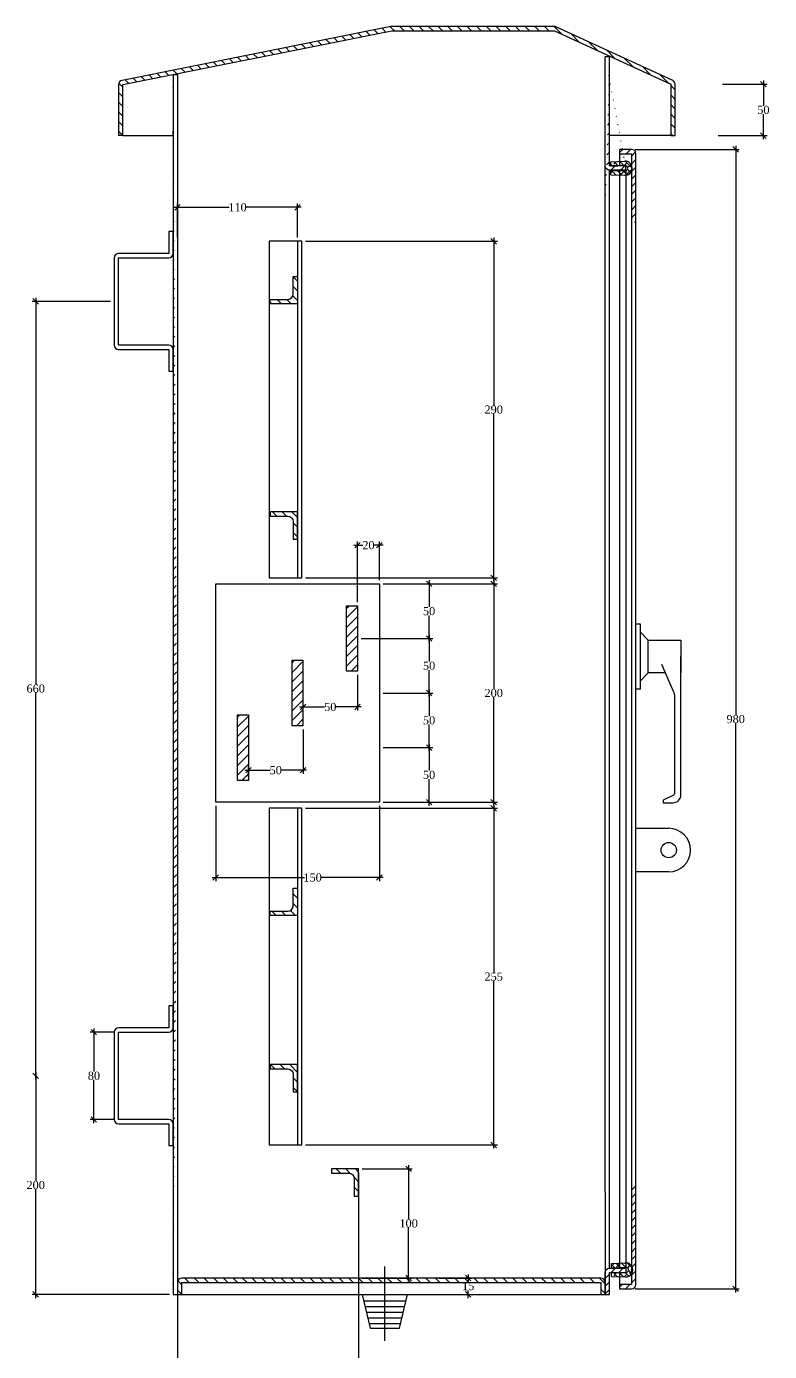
# Model space of a CAD drawing. Header units: inches. Extents: x -246336 to 136055, y -106871 to 69513.
# Drawn here: x -60429 to -58387, y -23967 to -20325 of the extents above; entities that cross this region are included whole.
import ezdxf

# ---------------------------------------------------------------- set-up
doc = ezdxf.new("R2010")
doc.units = ezdxf.units.IN
doc.header["$MEASUREMENT"] = 0
doc.styles.add('CAO22', font='VNTIME_0.TTF', dxfattribs={"height": 22.3})
doc.styles.get("Standard").update_dxf_attribs({"font": 'VNTIME_0.TTF', "height": 86})
doc.dimstyles.get("Standard").update_dxf_attribs({"dimtxt": 0.18, "dimasz": 15, "dimexe": 10, "dimexo": 10, "dimgap": 0.09, "dimtad": 0, "dimtih": 1, "dimtoh": 1, "dimdec": 0, "dimzin": 0, "dimdsep": 32, "dimtxsty": 'Standard', "dimblk": 'OBLIQUE', "dimcen": 15, "dimdle": 10, "dimclrd": 3, "dimclre": 3, "dimclrt": 3, "dimadec": 0, "dimazin": 0, "dimtfac": 1, "dimtdec": 0, "dimtofl": 0, "dimtmove": 0, "dimatfit": 3, "dimldrblk": 'OPEN30', "dimfxl": 1, "dimtolj": 1, "dimtzin": 0, "dimlwd": 0, "dimlwe": 0, "dimarcsym": 0})
pattern_1 = [(45, (-67135.914, -26222.404), (-13.258252, 13.258252), [])]
pattern_2 = [(135, (-67135.914, -26222.404), (-13.258252, -13.258252), [])]
pattern_3 = [(45, (-77783.587, -26610.473), (-10.606602, 10.606602), [])]
pattern_4 = [(135, (-77783.587, -26610.473), (-7.954951, -7.954951), []), (225, (-77783.587, -26610.473), (-7.954951, -23.864854), [28.125, -16.875])]

# ---------------------------------------------------------------- blocks, each defined once
blk = doc.blocks.new('_OBLIQUE')
at = {"color": 0, "linetype": 'ByBlock'}
blk.add_line((-0.5, -0.5), (0.5, 0.5), dxfattribs=at)
blk = doc.blocks.new('*D346')
at = {"color": 3}
for p, q in [((-58755.9, -20663), (-58469.8, -20663)), ((-58479.8, -20653), (-58479.8, -22217.4)), ((-58479.8, -23805), (-58479.8, -22240.6)), ((-58755.9, -23795), (-58469.8, -23795))]:
    blk.add_line(p, q, dxfattribs=at)
at = {"layer": 'Defpoints', "color": 0}
for p in [(-58765.9, -20663), (-58765.9, -23795), (-58479.8, -23795)]:
    blk.add_point(p, dxfattribs=at)
at = {"color": 3, "xscale": 15, "yscale": 15, "zscale": 15}
for p, rotation in [((-58479.8, -20663), 90), ((-58479.8, -23795), 270)]:
    blk.add_blockref('_OBLIQUE', p, dxfattribs=dict(at, rotation=rotation))
at = {"color": 3, "insert": (-58479.8, -22229), "char_height": 22.3, "attachment_point": 5, "style": 'CAO22'}
blk.add_mtext('\\A1;980', dxfattribs=at)
blk = doc.blocks.new('_Open30')
at = {"color": 0, "linetype": 'ByBlock', "lineweight": -2}
for p, q in [((-1, 0.27), (0, 0)), ((0, 0), (-1, -0.27)), ((0, 0), (-1, 0))]:
    blk.add_line(p, q, dxfattribs=at)
blk = doc.blocks.new('*D347')
at = {"color": 3}
for p, q in [((-59145, -22464.1), (-59145, -22925)), ((-59662.3, -22474.1), (-59135, -22474.1)), ((-59145, -23409.3), (-59145, -22948.4)), ((-59662.3, -23399.3), (-59135, -23399.3))]:
    blk.add_line(p, q, dxfattribs=at)
at = {"layer": 'Defpoints', "color": 0}
for p in [(-59672.3, -22474.1), (-59672.3, -23399.3), (-59145, -23399.3)]:
    blk.add_point(p, dxfattribs=at)
at = {"color": 3, "xscale": 15, "yscale": 15, "zscale": 15}
for p, rotation in [((-59145, -22474.1), 90), ((-59145, -23399.3), 270)]:
    blk.add_blockref('_OBLIQUE', p, dxfattribs=dict(at, rotation=rotation))
at = {"color": 3, "insert": (-59145, -22936.7), "char_height": 22.3, "attachment_point": 5, "style": 'CAO22'}
blk.add_mtext('\\A1;255', dxfattribs=at)
blk = doc.blocks.new('*D348')
at = {"color": 3}
for p, q in [((-60198.3, -21080.8), (-60414.2, -21080.8)), ((-60404.2, -21070.8), (-60404.2, -22133.4)), ((-60404.2, -23219.2), (-60404.2, -22156.6))]:
    blk.add_line(p, q, dxfattribs=at)
at = {"layer": 'Defpoints', "color": 0}
for p in [(-60188.3, -21080.8), (-60404.2, -23209.2), (-60404.2, -23209.2)]:
    blk.add_point(p, dxfattribs=at)
at = {"color": 3, "xscale": 15, "yscale": 15, "zscale": 15}
for p, rotation in [((-60404.2, -21080.8), 90), ((-60404.2, -23209.2), 270)]:
    blk.add_blockref('_OBLIQUE', p, dxfattribs=dict(at, rotation=rotation))
at = {"color": 3, "insert": (-60404.2, -22145), "char_height": 22.3, "attachment_point": 5, "style": 'CAO22'}
blk.add_mtext('\\A1;660', dxfattribs=at)
blk = doc.blocks.new('*D372')
at = {"color": 3}
for p, q in [((-60014.3, -23475), (-60014.3, -24103.4)), ((-59516.3, -23475), (-59516.3, -24103.4)), ((-60024.3, -24093.4), (-59788, -24093.4)), ((-59506.3, -24093.4), (-59742.7, -24093.4))]:
    blk.add_line(p, q, dxfattribs=at)
at = {"layer": 'Defpoints', "color": 0}
for p in [(-60014.3, -23465), (-59516.3, -23465), (-60014.3, -24093.4)]:
    blk.add_point(p, dxfattribs=at)
at = {"color": 3, "xscale": 15, "yscale": 15, "zscale": 15, "rotation": 180}
blk.add_blockref('_OBLIQUE', (-60014.3, -24093.4), dxfattribs=at)
at = {"color": 3, "xscale": 15, "yscale": 15, "zscale": 15}
blk.add_blockref('_OBLIQUE', (-59516.3, -24093.4), dxfattribs=at)
at = {"color": 3, "insert": (-59765.3, -24093.4), "char_height": 22.3, "attachment_point": 5, "style": 'CAO22'}
blk.add_mtext('\\A1;140', dxfattribs=at)
blk = doc.blocks.new('*D373')
at = {"color": 3}
for p, q in [((-60404.2, -23199.2), (-60404.2, -23498.1)), ((-60404.2, -23820), (-60404.2, -23521.1)), ((-60036.3, -23810), (-60414.2, -23810))]:
    blk.add_line(p, q, dxfattribs=at)
at = {"layer": 'Defpoints', "color": 0}
for p in [(-60404.2, -23209.2), (-60404.2, -23209.2), (-60026.3, -23810)]:
    blk.add_point(p, dxfattribs=at)
at = {"color": 3, "xscale": 15, "yscale": 15, "zscale": 15}
for p, rotation in [((-60404.2, -23209.2), 90), ((-60404.2, -23810), 270)]:
    blk.add_blockref('_OBLIQUE', p, dxfattribs=dict(at, rotation=rotation))
at = {"color": 3, "insert": (-60404.2, -23509.6), "char_height": 22.3, "attachment_point": 5, "style": 'CAO22'}
blk.add_mtext('\\A1;200', dxfattribs=at)
blk = doc.blocks.new('*D374')
at = {"color": 3}
for p, q in [((-60244.1, -23079.2), (-60244.1, -23197.7)), ((-60186.3, -23089.2), (-60254.1, -23089.2)), ((-60244.1, -23339.2), (-60244.1, -23220.6)), ((-60186.3, -23329.2), (-60254.1, -23329.2))]:
    blk.add_line(p, q, dxfattribs=at)
at = {"layer": 'Defpoints', "color": 0}
for p in [(-60176.3, -23089.2), (-60244.1, -23329.2), (-60176.3, -23329.2)]:
    blk.add_point(p, dxfattribs=at)
at = {"color": 3, "xscale": 15, "yscale": 15, "zscale": 15}
for p, rotation in [((-60244.1, -23089.2), 90), ((-60244.1, -23329.2), 270)]:
    blk.add_blockref('_OBLIQUE', p, dxfattribs=dict(at, rotation=rotation))
at = {"color": 3, "insert": (-60244.1, -23209.2), "char_height": 22.3, "attachment_point": 5, "style": 'CAO22'}
blk.add_mtext('\\A1;80', dxfattribs=at)
blk = doc.blocks.new('*D375')
at = {"color": 3}
for p, q in [((-59506.3, -23465), (-59368.9, -23465)), ((-59378.9, -23455), (-59378.9, -23603.5)), ((-59378.9, -23775), (-59378.9, -23626.5)), ((-59506.3, -23765), (-59368.9, -23765))]:
    blk.add_line(p, q, dxfattribs=at)
at = {"layer": 'Defpoints', "color": 0}
for p in [(-59516.3, -23465), (-59516.3, -23765), (-59378.9, -23765)]:
    blk.add_point(p, dxfattribs=at)
at = {"color": 3, "xscale": 15, "yscale": 15, "zscale": 15}
for p, rotation in [((-59378.9, -23465), 90), ((-59378.9, -23765), 270)]:
    blk.add_blockref('_OBLIQUE', p, dxfattribs=dict(at, rotation=rotation))
at = {"color": 3, "insert": (-59378.9, -23615), "char_height": 22.3, "attachment_point": 5, "style": 'CAO22'}
blk.add_mtext('\\A1;100', dxfattribs=at)
blk = doc.blocks.new('*D376')
at = {"color": 3}
for p, q in [((-59295.5, -23765), (-59205.1, -23765)), ((-59215.1, -23755), (-59215.1, -23775.8)), ((-59295.5, -23810), (-59205.1, -23810)), ((-59215.1, -23820), (-59215.1, -23799.2))]:
    blk.add_line(p, q, dxfattribs=at)
at = {"layer": 'Defpoints', "color": 0}
for p in [(-59305.5, -23765), (-59215.1, -23765), (-59305.5, -23810)]:
    blk.add_point(p, dxfattribs=at)
at = {"color": 3, "xscale": 15, "yscale": 15, "zscale": 15}
for p, rotation in [((-59215.1, -23765), 90), ((-59215.1, -23810), 270)]:
    blk.add_blockref('_OBLIQUE', p, dxfattribs=dict(at, rotation=rotation))
at = {"color": 3, "insert": (-59215.1, -23787.5), "char_height": 22.3, "attachment_point": 5, "style": 'CAO22'}
blk.add_mtext('\\A1;15', dxfattribs=at)
blk = doc.blocks.new('*D385')
at = {"color": 3}
for p, q in [((-58516.3, -20484), (-58393.6, -20484)), ((-58403.6, -20474), (-58403.6, -20543)), ((-58403.6, -20635.4), (-58403.6, -20566.4)), ((-58528.3, -20625.4), (-58393.6, -20625.4))]:
    blk.add_line(p, q, dxfattribs=at)
at = {"layer": 'Defpoints', "color": 0}
for p in [(-58526.3, -20484), (-58538.3, -20625.4), (-58403.6, -20625.4)]:
    blk.add_point(p, dxfattribs=at)
at = {"color": 3, "xscale": 15, "yscale": 15, "zscale": 15}
for p, rotation in [((-58403.6, -20484), 90), ((-58403.6, -20625.4), 270)]:
    blk.add_blockref('_OBLIQUE', p, dxfattribs=dict(at, rotation=rotation))
at = {"color": 3, "insert": (-58403.6, -20554.7), "char_height": 22.3, "attachment_point": 5, "style": 'CAO22'}
blk.add_mtext('\\A1;50', dxfattribs=at)
blk = doc.blocks.new('*D389')
at = {"color": 3}
for p, q in [((-59529.3, -21751), (-59505, -21751)), ((-59519.3, -21907.3), (-59519.3, -21741)), ((-59449.3, -21751), (-59473.6, -21751)), ((-59459.3, -21847.3), (-59459.3, -21741))]:
    blk.add_line(p, q, dxfattribs=at)
at = {"layer": 'Defpoints', "color": 0}
for p in [(-59459.3, -21751), (-59459.3, -21857.3), (-59519.3, -21917.3)]:
    blk.add_point(p, dxfattribs=at)
at = {"color": 3, "xscale": 15, "yscale": 15, "zscale": 15, "rotation": 180}
blk.add_blockref('_OBLIQUE', (-59519.3, -21751), dxfattribs=at)
at = {"color": 3, "xscale": 15, "yscale": 15, "zscale": 15}
blk.add_blockref('_OBLIQUE', (-59459.3, -21751), dxfattribs=at)
at = {"color": 3, "insert": (-59489.3, -21751), "char_height": 22.3, "attachment_point": 5, "style": 'CAO22'}
blk.add_mtext('\\A1;20', dxfattribs=at)
blk = doc.blocks.new('*D390')
at = {"color": 3}
for p, q in [((-59662.3, -20915.7), (-59135, -20915.7)), ((-59145, -20905.7), (-59145, -21366.7)), ((-59145, -21850.9), (-59145, -21389.9)), ((-59662.3, -21840.9), (-59135, -21840.9))]:
    blk.add_line(p, q, dxfattribs=at)
at = {"layer": 'Defpoints', "color": 0}
for p in [(-59672.3, -20915.7), (-59672.3, -21840.9), (-59145, -21840.9)]:
    blk.add_point(p, dxfattribs=at)
at = {"color": 3, "xscale": 15, "yscale": 15, "zscale": 15}
for p, rotation in [((-59145, -20915.7), 90), ((-59145, -21840.9), 270)]:
    blk.add_blockref('_OBLIQUE', p, dxfattribs=dict(at, rotation=rotation))
at = {"color": 3, "insert": (-59145, -21378.3), "char_height": 22.3, "attachment_point": 5, "style": 'CAO22'}
blk.add_mtext('\\A1;290', dxfattribs=at)
blk = doc.blocks.new('*D392')
at = {"color": 3}
for p, q in [((-59322.7, -22147.3), (-59322.7, -22220.6)), ((-59322.7, -22317.3), (-59322.7, -22244)), ((-59449.3, -22307.3), (-59312.7, -22307.3))]:
    blk.add_line(p, q, dxfattribs=at)
at = {"layer": 'Defpoints', "color": 0}
for p in [(-59322.7, -22157.3), (-59322.7, -22157.3), (-59459.3, -22307.3)]:
    blk.add_point(p, dxfattribs=at)
at = {"color": 3, "xscale": 15, "yscale": 15, "zscale": 15}
for p, rotation in [((-59322.7, -22157.3), 90), ((-59322.7, -22307.3), 270)]:
    blk.add_blockref('_OBLIQUE', p, dxfattribs=dict(at, rotation=rotation))
at = {"color": 3, "insert": (-59322.7, -22232.3), "char_height": 22.3, "attachment_point": 5, "style": 'CAO22'}
blk.add_mtext('\\A1;50', dxfattribs=at)
blk = doc.blocks.new('*D393')
at = {"color": 3}
for p, q in [((-59322.7, -22297.3), (-59322.7, -22370.6)), ((-59322.7, -22467.3), (-59322.7, -22394)), ((-59449.3, -22457.3), (-59312.7, -22457.3))]:
    blk.add_line(p, q, dxfattribs=at)
at = {"layer": 'Defpoints', "color": 0}
for p in [(-59322.7, -22307.3), (-59322.7, -22307.3), (-59459.3, -22457.3)]:
    blk.add_point(p, dxfattribs=at)
at = {"color": 3, "xscale": 15, "yscale": 15, "zscale": 15}
for p, rotation in [((-59322.7, -22307.3), 90), ((-59322.7, -22457.3), 270)]:
    blk.add_blockref('_OBLIQUE', p, dxfattribs=dict(at, rotation=rotation))
at = {"color": 3, "insert": (-59322.7, -22382.3), "char_height": 22.3, "attachment_point": 5, "style": 'CAO22'}
blk.add_mtext('\\A1;50', dxfattribs=at)
blk = doc.blocks.new('*D394')
at = {"color": 3}
for p, q in [((-59669.3, -22257.3), (-59669.3, -22379.4)), ((-59829.3, -22369.4), (-59760, -22369.4)), ((-59819.3, -22387.3), (-59819.3, -22359.4)), ((-59659.3, -22369.4), (-59728.7, -22369.4))]:
    blk.add_line(p, q, dxfattribs=at)
at = {"layer": 'Defpoints', "color": 0}
for p in [(-59669.3, -22247.3), (-59669.3, -22369.4), (-59819.3, -22397.3)]:
    blk.add_point(p, dxfattribs=at)
at = {"color": 3, "xscale": 15, "yscale": 15, "zscale": 15, "rotation": 180}
blk.add_blockref('_OBLIQUE', (-59819.3, -22369.4), dxfattribs=at)
at = {"color": 3, "xscale": 15, "yscale": 15, "zscale": 15}
blk.add_blockref('_OBLIQUE', (-59669.3, -22369.4), dxfattribs=at)
at = {"color": 3, "insert": (-59744.3, -22369.4), "char_height": 22.3, "attachment_point": 5, "style": 'CAO22'}
blk.add_mtext('\\A1;50', dxfattribs=at)
blk = doc.blocks.new('*D395')
at = {"color": 3}
for p, q in [((-59145, -21847.3), (-59145, -22145.8)), ((-59449.3, -21857.3), (-59135, -21857.3)), ((-59145, -22467.3), (-59145, -22168.8)), ((-59449.3, -22457.3), (-59135, -22457.3))]:
    blk.add_line(p, q, dxfattribs=at)
at = {"layer": 'Defpoints', "color": 0}
for p in [(-59459.3, -21857.3), (-59459.3, -22457.3), (-59145, -22457.3)]:
    blk.add_point(p, dxfattribs=at)
at = {"color": 3, "xscale": 15, "yscale": 15, "zscale": 15}
for p, rotation in [((-59145, -21857.3), 90), ((-59145, -22457.3), 270)]:
    blk.add_blockref('_OBLIQUE', p, dxfattribs=dict(at, rotation=rotation))
at = {"color": 3, "insert": (-59145, -22157.3), "char_height": 22.3, "attachment_point": 5, "style": 'CAO22'}
blk.add_mtext('\\A1;200', dxfattribs=at)
blk = doc.blocks.new('*D396')
at = {"color": 3}
for p, q in [((-59909.3, -22467.3), (-59909.3, -22674.3)), ((-59459.3, -22467.3), (-59459.3, -22674.3)), ((-59919.3, -22664.3), (-59665.6, -22664.3)), ((-59449.3, -22664.3), (-59620.3, -22664.3))]:
    blk.add_line(p, q, dxfattribs=at)
at = {"layer": 'Defpoints', "color": 0}
for p in [(-59909.3, -22457.3), (-59459.3, -22457.3), (-59459.3, -22664.3)]:
    blk.add_point(p, dxfattribs=at)
at = {"color": 3, "xscale": 15, "yscale": 15, "zscale": 15, "rotation": 180}
blk.add_blockref('_OBLIQUE', (-59909.3, -22664.3), dxfattribs=at)
at = {"color": 3, "xscale": 15, "yscale": 15, "zscale": 15}
blk.add_blockref('_OBLIQUE', (-59459.3, -22664.3), dxfattribs=at)
at = {"color": 3, "insert": (-59642.9, -22664.3), "char_height": 22.3, "attachment_point": 5, "style": 'CAO22'}
blk.add_mtext('\\A1;150', dxfattribs=at)
blk = doc.blocks.new('*D397')
at = {"color": 3}
for p, q in [((-59519.3, -22107.3), (-59519.3, -22205.6)), ((-59679.3, -22195.6), (-59610, -22195.6)), ((-59669.3, -22245.8), (-59669.3, -22185.6)), ((-59509.3, -22195.6), (-59578.7, -22195.6))]:
    blk.add_line(p, q, dxfattribs=at)
at = {"layer": 'Defpoints', "color": 0}
for p in [(-59519.3, -22097.3), (-59519.3, -22195.6), (-59669.3, -22255.8)]:
    blk.add_point(p, dxfattribs=at)
at = {"color": 3, "xscale": 15, "yscale": 15, "zscale": 15, "rotation": 180}
blk.add_blockref('_OBLIQUE', (-59669.3, -22195.6), dxfattribs=at)
at = {"color": 3, "xscale": 15, "yscale": 15, "zscale": 15}
blk.add_blockref('_OBLIQUE', (-59519.3, -22195.6), dxfattribs=at)
at = {"color": 3, "insert": (-59594.3, -22195.6), "char_height": 22.3, "attachment_point": 5, "style": 'CAO22'}
blk.add_mtext('\\A1;50', dxfattribs=at)
blk = doc.blocks.new('*D398')
at = {"color": 3}
for p, q in [((-59322.7, -21847.3), (-59322.7, -21920.6)), ((-59449.3, -21857.3), (-59312.7, -21857.3)), ((-59322.7, -22017.3), (-59322.7, -21944)), ((-59509.3, -22007.3), (-59312.7, -22007.3))]:
    blk.add_line(p, q, dxfattribs=at)
at = {"layer": 'Defpoints', "color": 0}
for p in [(-59459.3, -21857.3), (-59519.3, -22007.3), (-59322.7, -22007.3)]:
    blk.add_point(p, dxfattribs=at)
at = {"color": 3, "xscale": 15, "yscale": 15, "zscale": 15}
for p, rotation in [((-59322.7, -21857.3), 90), ((-59322.7, -22007.3), 270)]:
    blk.add_blockref('_OBLIQUE', p, dxfattribs=dict(at, rotation=rotation))
at = {"color": 3, "insert": (-59322.7, -21932.3), "char_height": 22.3, "attachment_point": 5, "style": 'CAO22'}
blk.add_mtext('\\A1;50', dxfattribs=at)
blk = doc.blocks.new('*D399')
at = {"color": 3}
for p, q in [((-59322.7, -21997.3), (-59322.7, -22070.6)), ((-59322.7, -22167.3), (-59322.7, -22094)), ((-59449.3, -22157.3), (-59312.7, -22157.3))]:
    blk.add_line(p, q, dxfattribs=at)
at = {"layer": 'Defpoints', "color": 0}
for p in [(-59322.7, -22007.3), (-59322.7, -22007.3), (-59459.3, -22157.3)]:
    blk.add_point(p, dxfattribs=at)
at = {"color": 3, "xscale": 15, "yscale": 15, "zscale": 15}
for p, rotation in [((-59322.7, -22007.3), 90), ((-59322.7, -22157.3), 270)]:
    blk.add_blockref('_OBLIQUE', p, dxfattribs=dict(at, rotation=rotation))
at = {"color": 3, "insert": (-59322.7, -22082.3), "char_height": 22.3, "attachment_point": 5, "style": 'CAO22'}
blk.add_mtext('\\A1;50', dxfattribs=at)
blk = doc.blocks.new('*D400')
at = {"color": 3}
for p, q in [((-60024.3, -20822.3), (-59872, -20822.3)), ((-60014.3, -20905.7), (-60014.3, -20812.3)), ((-59674.3, -20822.3), (-59826.7, -20822.3)), ((-59684.3, -20905.7), (-59684.3, -20812.3))]:
    blk.add_line(p, q, dxfattribs=at)
at = {"layer": 'Defpoints', "color": 0}
for p in [(-60014.3, -20822.3), (-60014.3, -20915.7), (-59684.3, -20915.7)]:
    blk.add_point(p, dxfattribs=at)
at = {"color": 3, "xscale": 15, "yscale": 15, "zscale": 15, "rotation": 180}
blk.add_blockref('_OBLIQUE', (-60014.3, -20822.3), dxfattribs=at)
at = {"color": 3, "xscale": 15, "yscale": 15, "zscale": 15}
blk.add_blockref('_OBLIQUE', (-59684.3, -20822.3), dxfattribs=at)
at = {"color": 3, "insert": (-59849.3, -20822.3), "char_height": 22.3, "attachment_point": 5, "style": 'CAO22'}
blk.add_mtext('\\A1;110', dxfattribs=at)

msp = doc.modelspace()

# ---------------------------------------------------------------- hatches: boundary and pattern name
h = msp.add_hatch()
h.set_pattern_fill('ANSI31', color=256, scale=150, angle=90, style=0)
h.set_pattern_definition(pattern_2)
edge = h.paths.add_edge_path()
edge.add_line((-58658.34, -20625.387), (-58646.34, -20625.387))
edge.add_line((-58646.34, -20625.387), (-58646.34, -20484.036))
edge.add_arc((-58658.34, -20484.036), 12, 0, 71.565051)
edge.add_line((-58654.545, -20472.652), (-58974.493, -20326.003))
edge.add_arc((-58978.287, -20337.387), 12, 71.565051, 90)
edge.add_line((-58978.287, -20325.387), (-59425.152, -20325.387))
edge.add_arc((-59425.152, -20337.387), 12, 90, 101.309932)
edge.add_line((-59427.505, -20325.62), (-60166.693, -20473.458))
edge.add_arc((-60164.34, -20485.225), 12, 101.309932, 180)
edge.add_line((-60176.34, -20485.225), (-60176.34, -20625.387))
edge.add_line((-60176.34, -20625.387), (-60164.34, -20625.387))
edge.add_line((-60164.34, -20625.387), (-60164.34, -20485.225))
edge.add_line((-60164.34, -20485.225), (-59472.257, -20346.808))
edge.add_line((-59472.257, -20346.808), (-59425.152, -20337.387))
edge.add_line((-59425.152, -20337.387), (-59111.042, -20337.387))
edge.add_line((-59111.042, -20337.387), (-58978.287, -20337.387))
edge.add_line((-58978.287, -20337.387), (-58658.34, -20484.036))
edge.add_line((-58658.34, -20484.036), (-58658.34, -20625.387))
h = msp.add_hatch()
h.set_pattern_fill('ANSI31', color=256, scale=150, style=0)
h.set_pattern_definition(pattern_1)
edge = h.paths.add_edge_path()
edge.add_line((-58781.34, -20720.01), (-58826.34, -20720.01))
edge.add_arc((-58826.34, -20708.01), 12, 180, 270, ccw=False)
edge.add_line((-58838.34, -20708.01), (-58838.34, -20408.406))
edge.add_line((-58781.34, -20708.01), (-58826.34, -20708.01))
edge.add_line((-58826.34, -20708.01), (-58826.34, -20408.406))
edge.add_line((-58838.34, -20840.863), (-58838.34, -20408.406))
h = msp.add_hatch()
h.set_pattern_fill('ANSI31', color=256, scale=150, style=0)
h.set_pattern_definition(pattern_1)
edge = h.paths.add_edge_path()
edge.add_line((-60014.34, -20457.625), (-60014.34, -22439.111))
edge.add_line((-60026.34, -20457.625), (-60026.34, -23810.01))
edge.add_line((-60014.34, -22439.111), (-60014.34, -23524.296))
edge.add_line((-60014.34, -23524.296), (-60014.34, -23810.01))
at = {"linetype": 'Continuous'}
h = msp.add_hatch(dxfattribs=at)
h.set_pattern_fill('ANSI31', color=256, scale=120, style=0)
h.set_pattern_definition(pattern_3)
edge = h.paths.add_edge_path()
edge.add_line((-58753.866, -20864.727), (-58753.866, -20675.01))
edge.add_arc((-58765.866, -20675.01), 12, 0, 90)
edge.add_line((-58765.866, -20663.01), (-58798.866, -20663.01))
edge.add_line((-58798.866, -20663.01), (-58798.866, -20675.01))
edge.add_line((-58798.866, -20675.01), (-58765.866, -20675.01))
edge.add_line((-58765.866, -20675.01), (-58765.866, -20861.693))
h = msp.add_hatch(dxfattribs=at)
h.set_pattern_fill('ANSI38', color=256, scale=90, angle=90, style=0)
h.set_pattern_definition(pattern_4)
h.paths.add_polyline_path([(-58823.129, -20732.86), (-58784.805, -20734.354, 1.03975104), (-58784.805, -20695.384), (-58823.129, -20696.878), (-58822.661, -20708.869), (-58784.337, -20707.375, -1.03975104), (-58784.337, -20722.364), (-58822.661, -20720.869)])
h = msp.add_hatch()
h.set_pattern_fill('ANSI31', color=256, scale=150, angle=90, style=0)
h.set_pattern_definition(pattern_2)
edge = h.paths.add_edge_path()
edge.add_line((-59696.34, -21012.459), (-59684.34, -21012.459))
edge.add_line((-59684.34, -21012.459), (-59684.34, -21087.459))
edge.add_line((-59684.34, -21087.459), (-59759.34, -21087.459))
edge.add_line((-59759.34, -21087.459), (-59759.34, -21075.459))
edge.add_line((-59759.34, -21075.459), (-59711.34, -21075.459))
edge.add_arc((-59711.34, -21060.459), 15, 270, 360)
edge.add_line((-59696.34, -21060.459), (-59696.34, -21012.459))
h = msp.add_hatch()
h.set_pattern_fill('ANSI31', color=256, scale=150, angle=90, style=0)
h.set_pattern_definition([(135, (-67135.914, -26129.076), (-13.258252, -13.258252), [])])
edge = h.paths.add_edge_path()
edge.add_line((-59696.34, -21733.993), (-59684.34, -21733.993))
edge.add_line((-59684.34, -21733.993), (-59684.34, -21658.993))
edge.add_line((-59684.34, -21658.993), (-59759.34, -21658.993))
edge.add_line((-59759.34, -21658.993), (-59759.34, -21670.993))
edge.add_line((-59759.34, -21670.993), (-59711.34, -21670.993))
edge.add_arc((-59711.34, -21685.993), 15, 0, 90, ccw=False)
edge.add_line((-59696.34, -21685.993), (-59696.34, -21733.993))
h = msp.add_hatch()
h.set_pattern_fill('ANSI31', color=256, scale=150, style=0)
h.set_pattern_definition(pattern_1)
h.paths.add_polyline_path([(-59549.34, -21917.321), (-59519.34, -21917.321), (-59519.34, -22097.321), (-59549.34, -22097.321)])
h.paths.add_polyline_path([(-59699.34, -22067.321), (-59669.34, -22067.321), (-59669.34, -22247.321), (-59699.34, -22247.321)])
h.paths.add_polyline_path([(-59849.34, -22217.321), (-59819.34, -22217.321), (-59819.34, -22397.321), (-59849.34, -22397.321)])
h = msp.add_hatch()
h.set_pattern_fill('ANSI31', color=256, scale=150, angle=90, style=0)
h.set_pattern_definition([(135, (-67135.914, -26353.818), (-13.258252, -13.258252), [])])
edge = h.paths.add_edge_path()
edge.add_line((-59696.34, -22693.587), (-59684.34, -22693.587))
edge.add_line((-59684.34, -22693.587), (-59684.34, -22768.587))
edge.add_line((-59684.34, -22768.587), (-59759.34, -22768.587))
edge.add_line((-59759.34, -22768.587), (-59759.34, -22756.587))
edge.add_line((-59759.34, -22756.587), (-59711.34, -22756.587))
edge.add_arc((-59711.34, -22741.587), 15, 270, 360)
edge.add_line((-59696.34, -22741.587), (-59696.34, -22693.587))
h = msp.add_hatch()
h.set_pattern_fill('ANSI31', color=256, scale=150, angle=90, style=0)
h.set_pattern_definition(pattern_2)
edge = h.paths.add_edge_path()
edge.add_line((-59696.34, -23253.413), (-59684.34, -23253.413))
edge.add_line((-59684.34, -23253.413), (-59684.34, -23178.413))
edge.add_line((-59684.34, -23178.413), (-59759.34, -23178.413))
edge.add_line((-59759.34, -23178.413), (-59759.34, -23190.413))
edge.add_line((-59759.34, -23190.413), (-59711.34, -23190.413))
edge.add_arc((-59711.34, -23205.413), 15, 0, 90, ccw=False)
edge.add_line((-59696.34, -23205.413), (-59696.34, -23253.413))
h = msp.add_hatch()
h.set_pattern_fill('ANSI31', color=256, scale=150, angle=90, style=0)
h.set_pattern_definition(pattern_2)
edge = h.paths.add_edge_path()
edge.add_line((-59528.34, -23540.01), (-59516.34, -23540.01))
edge.add_line((-59516.34, -23540.01), (-59516.34, -23465.01))
edge.add_line((-59516.34, -23465.01), (-59591.34, -23465.01))
edge.add_line((-59591.34, -23465.01), (-59591.34, -23477.01))
edge.add_line((-59591.34, -23477.01), (-59543.34, -23477.01))
edge.add_arc((-59543.34, -23492.01), 15, 0, 90, ccw=False)
edge.add_line((-59528.34, -23492.01), (-59528.34, -23540.01))
h = msp.add_hatch(dxfattribs=at)
h.set_pattern_fill('ANSI31', color=256, scale=120, style=0)
h.set_pattern_definition(pattern_3)
edge = h.paths.add_edge_path()
edge.add_line((-58765.866, -23511.021), (-58765.866, -23783.01))
edge.add_line((-58765.866, -23783.01), (-58798.866, -23783.01))
edge.add_line((-58798.866, -23783.01), (-58798.866, -23795.01))
edge.add_line((-58798.866, -23795.01), (-58765.866, -23795.01))
edge.add_arc((-58765.866, -23783.01), 12, 270, 360)
edge.add_line((-58753.866, -23783.01), (-58753.866, -23507.824))
h = msp.add_hatch(dxfattribs=at)
h.set_pattern_fill('ANSI31', color=256, scale=120, style=0)
h.set_pattern_definition(pattern_3)
edge = h.paths.add_edge_path()
edge.add_line((-58826.34, -23810.01), (-58826.34, -23750.01))
edge.add_line((-58826.34, -23750.01), (-58781.34, -23750.01))
edge.add_line((-58781.34, -23750.01), (-58781.34, -23738.01))
edge.add_line((-58781.34, -23738.01), (-58826.34, -23738.01))
edge.add_arc((-58826.34, -23750.01), 12, 90, 180)
edge.add_line((-58838.34, -23750.01), (-58838.34, -23810.01))
edge.add_line((-58838.34, -23810.01), (-58826.34, -23810.01))
h = msp.add_hatch(dxfattribs=at)
h.set_pattern_fill('ANSI38', color=256, scale=90, angle=90, style=0)
h.set_pattern_definition(pattern_4)
h.paths.add_polyline_path([(-58821.204, -23724.68), (-58820.737, -23736.671), (-58782.413, -23735.177, -1.03975104), (-58782.413, -23750.165), (-58820.737, -23748.671), (-58821.204, -23760.662), (-58782.88, -23762.156, 1.03975104), (-58782.88, -23723.186)])
h = msp.add_hatch()
h.set_pattern_fill('ANSI31', color=256, scale=150, angle=90, style=0)
h.set_pattern_definition(pattern_2)
edge = h.paths.add_edge_path()
edge.add_line((-59001.035, -23765.01), (-59878.815, -23765.01))
edge.add_line((-59878.815, -23765.01), (-60002.34, -23765.01))
edge.add_arc((-60002.34, -23777.01), 12, 90, 180)
edge.add_line((-60014.34, -23777.01), (-60014.34, -23810.01))
edge.add_line((-60014.34, -23810.01), (-60002.34, -23810.01))
edge.add_line((-60002.34, -23810.01), (-60002.34, -23777.01))
edge.add_line((-60002.34, -23777.01), (-59877.859, -23777.01))
edge.add_line((-59877.859, -23777.01), (-59003.624, -23777.01))
edge.add_line((-59003.624, -23777.01), (-58850.34, -23777.01))
edge.add_line((-58850.34, -23777.01), (-58850.34, -23810.01))
edge.add_line((-58850.34, -23810.01), (-58838.34, -23810.01))
edge.add_line((-58838.34, -23810.01), (-58838.34, -23777.01))
edge.add_arc((-58850.34, -23777.01), 12, 0, 90)
edge.add_line((-58850.34, -23765.01), (-59001.035, -23765.01))

# ---------------------------------------------------------------- linework, layer by layer
for p, q in [((-58838.34, -20840.863), (-58838.34, -20408.406)), ((-58826.34, -20408.406), (-58838.34, -20408.406)), ((-60026.34, -20457.625), (-60026.34, -23810.01)), ((-60026.34, -20457.625), (-60014.34, -20457.625)), ((-60014.34, -20457.625), (-60014.34, -22439.111)), ((-60164.34, -20625.387), (-60176.34, -20625.387)), ((-60164.34, -20625.387), (-60026.34, -20625.387)), ((-58658.34, -20625.387), (-58826.34, -20625.387)), ((-58658.34, -20625.387), (-58646.34, -20625.387)), ((-58798.866, -20675.01), (-58798.866, -20708.01)), ((-58826.34, -23738.01), (-58826.34, -20720.01)), ((-58823.129, -20696.878), (-58784.805, -20695.384)), ((-58822.661, -20708.869), (-58823.129, -20696.878)), ((-58822.661, -20708.869), (-58784.337, -20707.375)), ((-58798.866, -20720.01), (-58798.866, -20852.783)), ((-58781.34, -20720.01), (-58781.34, -20708.01)), ((-58781.34, -20720.01), (-58781.34, -20857.634)), ((-58823.129, -20732.86), (-58822.661, -20720.869)), ((-58823.129, -20732.86), (-58784.805, -20734.354)), ((-58822.661, -20720.869), (-58784.337, -20722.364)), ((-58774.874, -20722.723), (-58773.488, -20722.723)), ((-58773.488, -20722.723), (-58765.874, -20722.723)), ((-58838.34, -23528.566), (-58838.34, -20840.863)), ((-58798.866, -20852.783), (-58798.866, -23520.153)), ((-58781.34, -20857.634), (-58781.34, -23515.23)), ((-59684.34, -20915.749), (-59684.34, -21840.9)), ((-59762.34, -21840.9), (-59672.34, -21840.9)), ((-59909.34, -22457.321), (-59909.34, -21857.321)), ((-59909.34, -21857.321), (-59459.34, -21857.321)), ((-59459.34, -21857.321), (-59459.34, -22457.321)), ((-59549.34, -21917.321), (-59519.34, -21917.321)), ((-59549.34, -22097.321), (-59549.34, -21917.321)), ((-59519.34, -21917.321), (-59519.34, -22097.321)), ((-58720.116, -22011.949), (-58630.116, -22011.949)), ((-58630.116, -22011.949), (-58630.116, -22101.949)), ((-59699.34, -22247.321), (-59699.34, -22067.321)), ((-59699.34, -22067.321), (-59669.34, -22067.321)), ((-59669.34, -22067.321), (-59669.34, -22247.321)), ((-59519.34, -22097.321), (-59549.34, -22097.321)), ((-58673.384, -22101.949), (-58720.116, -22101.949)), ((-59849.34, -22397.321), (-59849.34, -22217.321)), ((-59849.34, -22217.321), (-59819.34, -22217.321)), ((-59819.34, -22217.321), (-59819.34, -22397.321)), ((-59669.34, -22247.321), (-59699.34, -22247.321)), ((-59819.34, -22397.321), (-59849.34, -22397.321)), ((-60014.34, -22439.111), (-60014.34, -23524.296)), ((-59459.34, -22457.321), (-59909.34, -22457.321)), ((-59684.34, -22474.141), (-59684.34, -23399.291)), ((-58753.866, -22529.01), (-58663.866, -22529.01)), ((-58753.866, -22649.01), (-58753.866, -22529.01)), ((-58663.866, -22649.01), (-58753.866, -22649.01)), ((-60014.34, -23524.296), (-60014.34, -23810.01)), ((-58798.866, -23520.153), (-58798.866, -23738.01)), ((-58781.34, -23515.23), (-58781.34, -23738.01)), ((-58838.34, -23528.566), (-58838.34, -23810.01)), ((-58821.204, -23724.68), (-58782.88, -23723.186)), ((-58820.737, -23736.671), (-58821.204, -23724.68)), ((-58820.737, -23736.671), (-58782.413, -23735.177)), ((-58781.34, -23738.01), (-58781.34, -23750.01)), ((-58821.204, -23760.662), (-58820.737, -23748.671)), ((-58821.204, -23760.662), (-58782.88, -23762.156)), ((-58820.737, -23748.671), (-58782.413, -23750.165)), ((-58798.866, -23750.01), (-58798.866, -23783.01)), ((-58772.949, -23750.524), (-58771.563, -23750.524)), ((-58771.563, -23750.524), (-58763.949, -23750.524)), ((-60026.34, -23810.01), (-58850.34, -23810.01)), ((-58838.34, -23810.01), (-58826.34, -23810.01))]:
    msp.add_line(p, q)
for points in [[(-58646.34, -20625.387), (-58646.34, -20484.036, 0.32282281), (-58654.545, -20472.652), (-58974.493, -20326.003, 0.08061157), (-58978.287, -20325.387), (-59425.152, -20325.387, 0.04938899), (-59427.505, -20325.62), (-60166.693, -20473.458, 0.35751077), (-60176.34, -20485.225), (-60176.34, -20625.387)], [(-58781.34, -20720.01), (-58826.34, -20720.01, -0.41421356), (-58838.34, -20708.01), (-58838.34, -20408.406)], [(-58753.866, -20864.727), (-58753.866, -20675.01, 0.41421356), (-58765.866, -20663.01), (-58798.866, -20663.01)], [(-58753.866, -23507.824), (-58753.866, -20864.727, 0.41421356)], [(-58683.928, -22077.584), (-58651.773, -22151.892, -0.10245489), (-58648.072, -22169.763), (-58648.072, -22433.633, -0.28415181), (-58650.561, -22437.658), (-58679.446, -22452.091), (-58679.446, -22458.809), (-58661.518, -22458.809), (-58652.616, -22458.809, 0.41421356), (-58630.116, -22436.309), (-58630.116, -22056.949)], [(-58765.866, -23511.021), (-58765.866, -23783.01), (-58798.866, -23783.01), (-58798.866, -23795.01), (-58765.866, -23795.01, 0.41421356), (-58753.866, -23783.01), (-58753.866, -23507.824, 0.41421356)], [(-58838.34, -23810.01), (-58838.34, -23750.01, -0.41421356), (-58826.34, -23738.01), (-58781.34, -23738.01)], [(-59878.815, -23765.01), (-60002.34, -23765.01, 0.41421356), (-60014.34, -23777.01), (-60014.34, -23810.01)], [(-59001.035, -23765.01), (-59878.815, -23765.01, 0.41421356)], [(-59003.624, -23777.01), (-58850.34, -23777.01), (-58850.34, -23810.01), (-58838.34, -23810.01), (-58838.34, -23777.01, 0.41421356), (-58850.34, -23765.01), (-59001.035, -23765.01, 0.41421356)]]:
    msp.add_lwpolyline(points, format="xyb")
for points in [[(-60164.34, -20625.387), (-60164.34, -20485.225), (-59472.257, -20346.808)], [(-59472.257, -20346.808), (-59425.152, -20337.387), (-59111.042, -20337.387)], [(-59111.042, -20337.387), (-58978.287, -20337.387), (-58658.34, -20484.036), (-58658.34, -20625.387)], [(-58781.34, -20708.01), (-58826.34, -20708.01), (-58826.34, -20408.406)], [(-60026.34, -20625.387), (-60026.34, -20613.387)], [(-58798.866, -20663.01), (-58798.866, -20675.01), (-58765.866, -20675.01), (-58765.866, -20861.693)], [(-58765.866, -20861.693), (-58765.866, -23511.021)], [(-60014.34, -23810.01), (-60002.34, -23810.01), (-60002.34, -23777.01), (-59877.859, -23777.01)], [(-59877.859, -23777.01), (-59003.624, -23777.01)], [(-58826.34, -23810.01), (-58826.34, -23750.01), (-58781.34, -23750.01)], [(-59506.841, -23810.01), (-59485.004, -23902.785)], [(-59403.676, -23902.785), (-59381.838, -23810.01)], [(-59485.004, -23902.785), (-59403.676, -23902.785)]]:
    msp.add_lwpolyline(points)
for points in [[(-60026.34, -20888.803), (-60038.34, -20888.803), (-60038.34, -20948.803), (-60176.34, -20948.803, 0.41421356), (-60188.34, -20960.803), (-60188.34, -21200.803, 0.41421356), (-60176.34, -21212.803), (-60038.34, -21212.803), (-60038.34, -21272.803), (-60026.34, -21272.803), (-60026.34, -21212.803, 0.41421356), (-60038.34, -21200.803), (-60176.34, -21200.803), (-60176.34, -20960.803), (-60038.34, -20960.803, 0.41421356), (-60026.34, -20948.803)], [(-59696.34, -21012.459), (-59684.34, -21012.459), (-59684.34, -21087.459), (-59759.34, -21087.459), (-59759.34, -21075.459), (-59711.34, -21075.459, 0.41421356), (-59696.34, -21060.459)], [(-59696.34, -21733.993), (-59684.34, -21733.993), (-59684.34, -21658.993), (-59759.34, -21658.993), (-59759.34, -21670.993), (-59711.34, -21670.993, -0.41421356), (-59696.34, -21685.993)], [(-59696.34, -22693.587), (-59684.34, -22693.587), (-59684.34, -22768.587), (-59759.34, -22768.587), (-59759.34, -22756.587), (-59711.34, -22756.587, 0.41421356), (-59696.34, -22741.587)], [(-60026.34, -23017.171), (-60038.34, -23017.171), (-60038.34, -23077.171), (-60176.34, -23077.171, 0.41421356), (-60188.34, -23089.171), (-60188.34, -23329.171, 0.41421356), (-60176.34, -23341.171), (-60038.34, -23341.171), (-60038.34, -23401.171), (-60026.34, -23401.171), (-60026.34, -23341.171, 0.41421356), (-60038.34, -23329.171), (-60176.34, -23329.171), (-60176.34, -23089.171), (-60038.34, -23089.171, 0.41421356), (-60026.34, -23077.171)], [(-59696.34, -23253.413), (-59684.34, -23253.413), (-59684.34, -23178.413), (-59759.34, -23178.413), (-59759.34, -23190.413), (-59711.34, -23190.413, -0.41421356), (-59696.34, -23205.413)], [(-59528.34, -23540.01), (-59516.34, -23540.01), (-59516.34, -23465.01), (-59591.34, -23465.01), (-59591.34, -23477.01), (-59543.34, -23477.01, -0.41421356), (-59528.34, -23492.01)]]:
    msp.add_lwpolyline(points, format="xyb", close=True)
for points in [[(-59672.34, -20915.749), (-59762.34, -20915.749), (-59762.34, -21840.9), (-59672.34, -21840.9)], [(-58753.866, -21966.949), (-58742.616, -21966.949), (-58742.616, -22146.949), (-58753.866, -22146.949)], [(-58742.616, -21989.449), (-58742.616, -22124.449), (-58742.616, -22124.449), (-58720.116, -22101.949), (-58720.116, -22011.949), (-58742.616, -21989.449)], [(-59672.34, -22474.141), (-59762.34, -22474.141), (-59762.34, -23399.291), (-59672.34, -23399.291)]]:
    msp.add_lwpolyline(points, close=True)
at = {"color": 4}
msp.add_lwpolyline([(-59444.34, -23937.47), (-59444.34, -23733.183)], dxfattribs=at)
at = {"color": 3}
for points in [[(-59502.616, -23827.961), (-59386.064, -23827.961)], [(-59498.957, -23843.505), (-59389.722, -23843.505)], [(-59495.299, -23859.048), (-59393.381, -23859.048)], [(-59491.64, -23874.592), (-59397.04, -23874.592)], [(-59487.981, -23890.135), (-59400.699, -23890.135)]]:
    msp.add_lwpolyline(points, dxfattribs=at)
msp.add_circle((-58663.866, -22589.01), 21)
for centre, radius, start, end in [((-58784.045, -20714.869), 19.5, 267.767101, 92.232899), ((-58784.045, -20714.869), 7.5, 267.767101, 92.232899), ((-58663.866, -22589.01), 60, 270, 90), ((-58782.12, -23742.671), 19.5, 267.767101, 92.232899), ((-58782.12, -23742.671), 7.5, 267.767101, 92.232899)]:
    msp.add_arc(centre, radius, start, end)

# ---------------------------------------------------------------- dimensions: what is measured, and where the dimension line sits
for base, p1, p2, text, picture, middle in [((-58403.65, -20625.387), (-58526.34, -20484.036), (-58538.34, -20625.387), '50', '*D385', (-58403.65, -20554.712)), ((-60244.139, -23329.171), (-60176.34, -23089.171), (-60176.34, -23329.171), '80', '*D374', (-60244.139, -23209.171))]:
    dim = msp.add_linear_dim(base=base, p1=p1, p2=p2, angle=90, text=text, dimstyle='Standard', override={"dimtxt": 22, "dimtxsty": 'CAO22', "dimtmove": 1})
    dim.commit()
    dim.dimension.update_dxf_attribs({"geometry": picture, "text_midpoint": middle, "dimtype": 160})
for base, p1, p2, text, picture, middle in [((-58479.767, -23795.01), (-58765.866, -20663.01), (-58765.866, -23795.01), '980', '*D346', (-58479.767, -22229.01)), ((-59144.973, -21840.9), (-59672.34, -20915.749), (-59672.34, -21840.9), '290', '*D390', (-59144.973, -21378.324)), ((-60404.157, -23209.171), (-60188.34, -21080.803), (-60404.157, -23209.171), '660', '*D348', (-60404.157, -22144.987)), ((-59322.708, -22007.321), (-59459.34, -21857.321), (-59519.34, -22007.321), '50', '*D398', (-59322.708, -21932.321)), ((-59144.973, -22457.321), (-59459.34, -21857.321), (-59459.34, -22457.321), '200', '*D395', (-59144.973, -22157.321)), ((-59322.708, -22007.321), (-59459.34, -22157.321), (-59322.708, -22007.321), '50', '*D399', (-59322.708, -22082.321)), ((-59322.708, -22157.321), (-59459.34, -22307.321), (-59322.708, -22157.321), '50', '*D392', (-59322.708, -22232.321)), ((-59322.708, -22307.321), (-59459.34, -22457.321), (-59322.708, -22307.321), '50', '*D393', (-59322.708, -22382.321)), ((-59144.973, -23399.291), (-59672.34, -22474.141), (-59672.34, -23399.291), '255', '*D347', (-59144.973, -22936.716)), ((-60404.157, -23209.171), (-60026.34, -23810.01), (-60404.157, -23209.171), '200', '*D373', (-60404.157, -23509.591)), ((-59378.877, -23765.01), (-59516.34, -23465.01), (-59516.34, -23765.01), '100', '*D375', (-59378.877, -23615.01)), ((-59215.054, -23765.01), (-59305.495, -23810.01), (-59305.495, -23765.01), '15', '*D376', (-59215.054, -23787.51))]:
    dim = msp.add_linear_dim(base=base, p1=p1, p2=p2, angle=90, text=text, dimstyle='Standard', override={"dimtxt": 22, "dimtxsty": 'CAO22', "dimtmove": 1})
    dim.commit()
    dim.dimension.update_dxf_attribs({"geometry": picture, "text_midpoint": middle})
for base, p1, p2, text, picture, middle in [((-60014.34, -20822.266), (-59684.34, -20915.749), (-60014.34, -20915.749), '110', '*D400', (-59849.34, -20822.266)), ((-59459.34, -21750.964), (-59519.34, -21917.321), (-59459.34, -21857.321), '20', '*D389', (-59489.34, -21750.964)), ((-59519.34, -22195.553), (-59669.34, -22255.779), (-59519.34, -22097.321), '50', '*D397', (-59594.34, -22195.553)), ((-59669.34, -22369.425), (-59819.34, -22397.321), (-59669.34, -22247.321), '50', '*D394', (-59744.34, -22369.425)), ((-60014.34, -24093.356), (-59516.34, -23465.01), (-60014.34, -23465.01), '140', '*D372', (-59765.34, -24093.356))]:
    dim = msp.add_linear_dim(base=base, p1=p1, p2=p2, text=text, dimstyle='Standard', override={"dimtxt": 22, "dimtxsty": 'CAO22', "dimtmove": 1})
    dim.commit()
    dim.dimension.update_dxf_attribs({"geometry": picture, "text_midpoint": middle})
dim = msp.add_linear_dim(base=(-59459.34, -22664.284), p1=(-59909.34, -22457.321), p2=(-59459.34, -22457.321), text='150', dimstyle='Standard', override={"dimtxt": 22, "dimtxsty": 'CAO22', "dimtmove": 1})
dim.commit()
dim.dimension.update_dxf_attribs({"geometry": '*D396', "text_midpoint": (-59642.937, -22664.284), "dimtype": 160})

doc.saveas('drawing.dxf')
